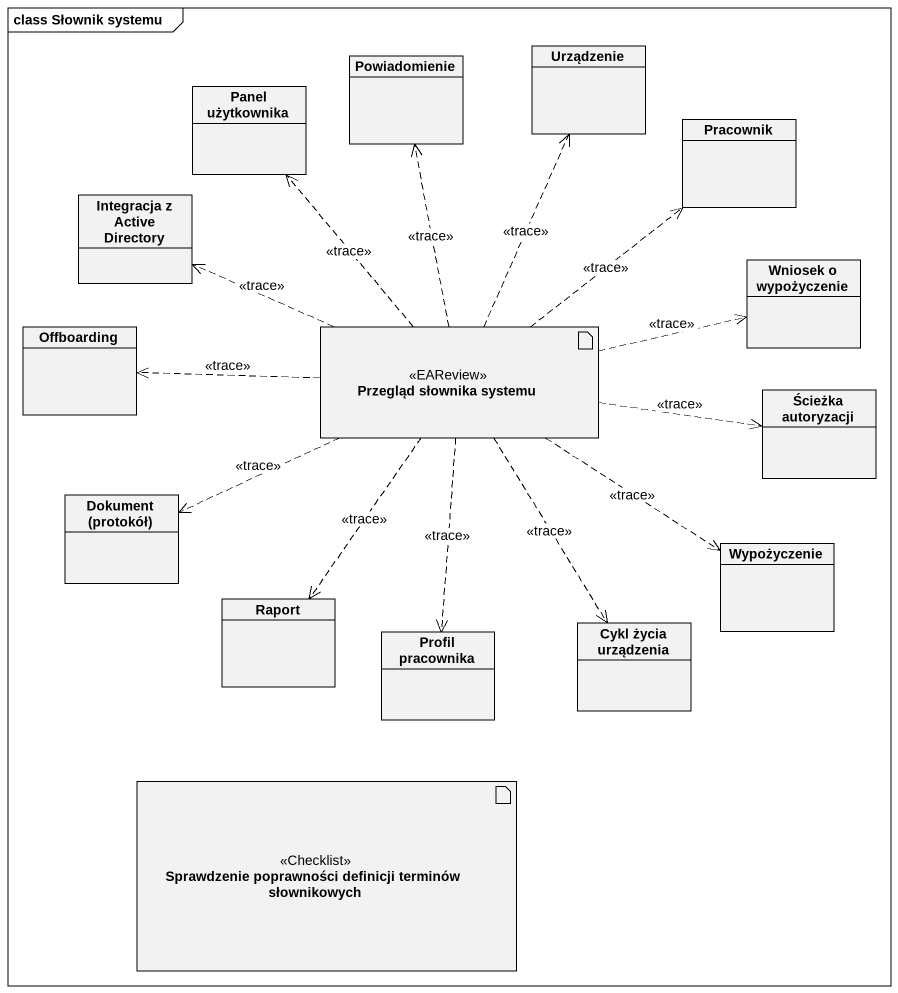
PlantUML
@startuml
mainframe class Słownik systemu
allowmixing
hide circle
hide empty members
class "Panel użytkownika" as Panel_użytkownika
class Powiadomienie
class Urządzenie
class Pracownik
class "Integracja z Active Directory" as Integracja_z_Active
class "Wniosek o wypożyczenie" as Wniosek_o_wypożyczenie
class Offboarding
artifact "Przegląd słownika systemu" as Przegląd_słownika_systemu <<EAReview>>
class "Ścieżka autoryzacji" as Ścieżka_autoryzacji
class "Dokument (protokół)" as Dokument_protokół
class Wypożyczenie
class Raport
class "Profil pracownika" as Profil_pracownika
class "Cykl życia urządzenia" as Cykl_życia_urządzenia
artifact "Sprawdzenie poprawności definicji terminów słownikowych" as Sprawdzenie_poprawności <<Checklist>>
Przegląd_słownika_systemu .up.> Panel_użytkownika : <<trace>>
Przegląd_słownika_systemu .up.> Powiadomienie : <<trace>>
Przegląd_słownika_systemu .up.> Urządzenie : <<trace>>
Przegląd_słownika_systemu .up.> Pracownik : <<trace>>
Przegląd_słownika_systemu .left.> Integracja_z_Active : <<trace>>
Przegląd_słownika_systemu .right.> Wniosek_o_wypożyczenie : <<trace>>
Przegląd_słownika_systemu .left.> Offboarding : <<trace>>
Przegląd_słownika_systemu .right.> Ścieżka_autoryzacji : <<trace>>
Przegląd_słownika_systemu .left.> Dokument_protokół : <<trace>>
Przegląd_słownika_systemu ..> Wypożyczenie : <<trace>>
Przegląd_słownika_systemu ..> Raport : <<trace>>
Przegląd_słownika_systemu ..> Profil_pracownika : <<trace>>
Przegląd_słownika_systemu ..> Cykl_życia_urządzenia : <<trace>>
@enduml
